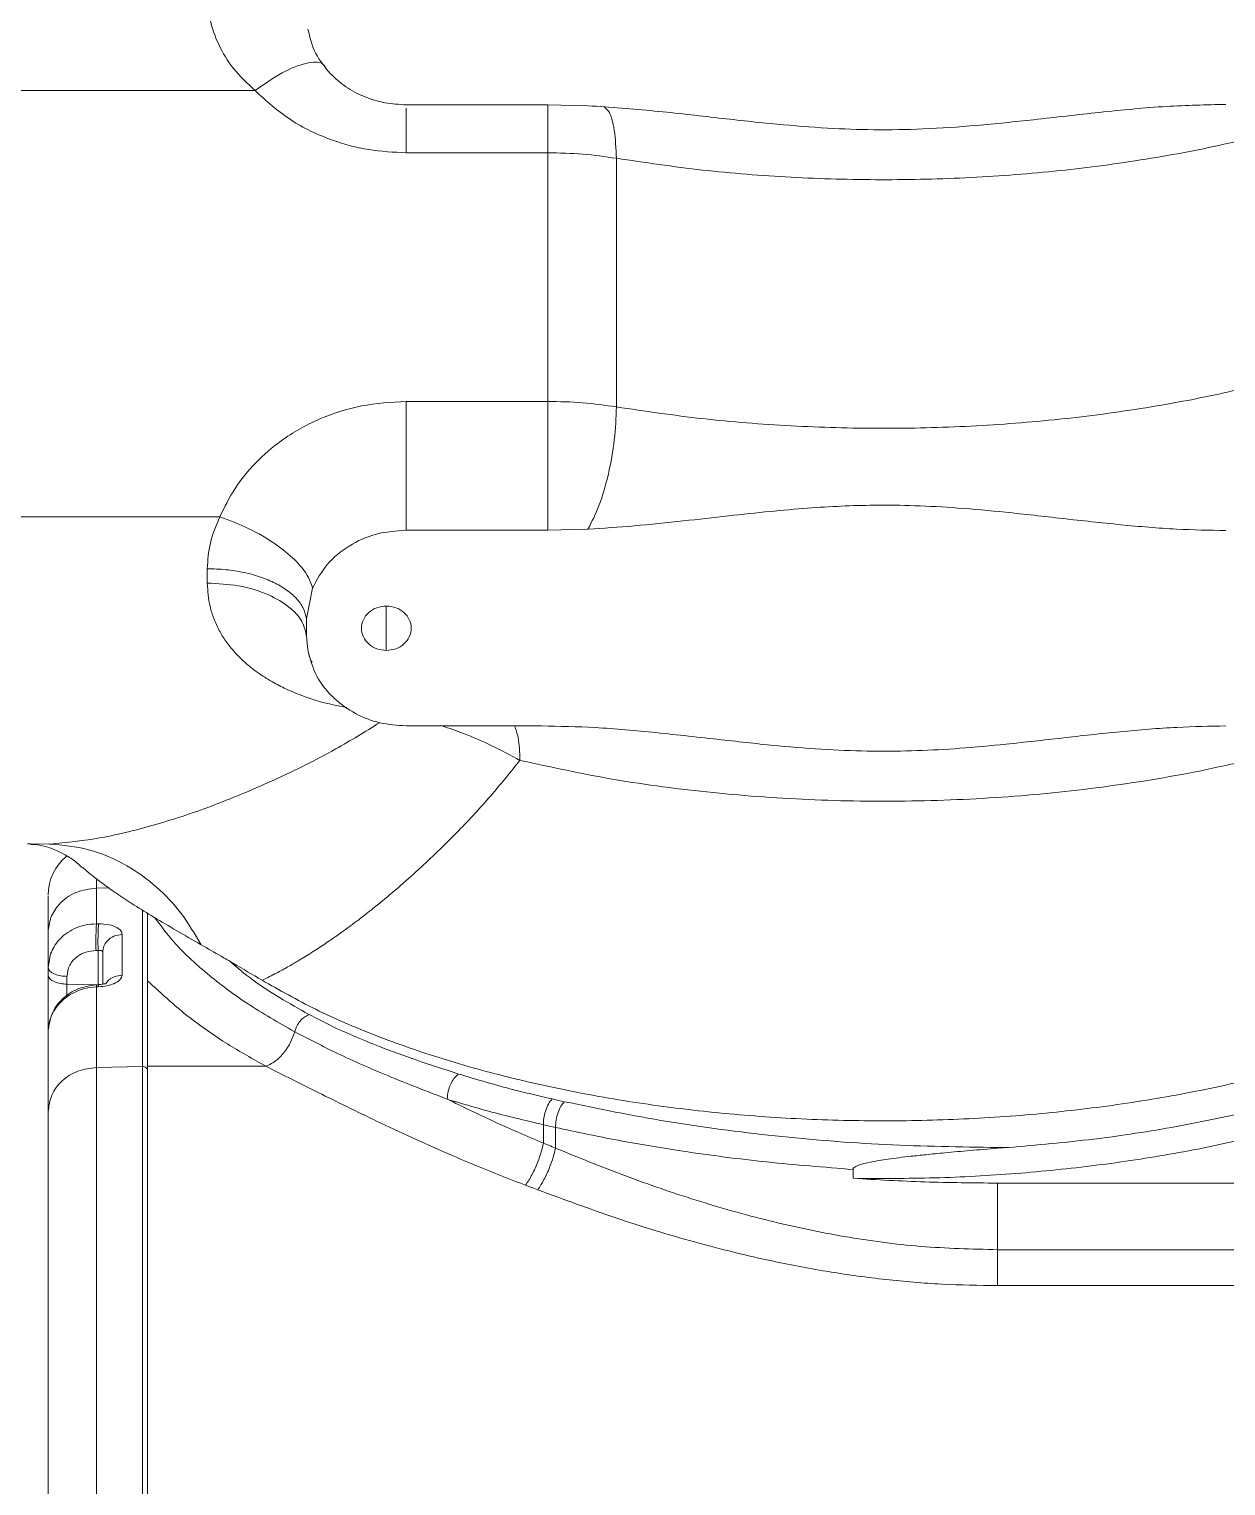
# Model space of a CAD drawing. Header units: millimetres. Extents: x 169 to 14583, y -399 to 10804.
# Drawn here: x 9165.1 to 9285.4, y 5873.8 to 6020.3 of the extents above; entities that cross this region are included whole.
import ezdxf

# ---------------------------------------------------------------- set-up
doc = ezdxf.new("R2010")
doc.units = ezdxf.units.MM
doc.header["$LTSCALE"] = 35

msp = doc.modelspace()

# ---------------------------------------------------------------- linework, layer by layer
at = {"color": 7, "linetype": 'Continuous', "lineweight": 18}
for p, q in [((9194.869, 6016.398), (9194.829, 6016.45)), ((9187.768, 6014.101), (9073.461, 6014.101)), ((9217.203, 6012.674), (9202.967, 6012.674)), ((9221.24, 6012.586), (9217.203, 6012.674)), ((9202.967, 6007.854), (9217.203, 6007.854)), ((9217.203, 5982.864), (9217.203, 6007.854)), ((9224.094, 5982.311), (9224.094, 6007.301)), ((9217.203, 5982.864), (9202.967, 5982.864)), ((9184.232, 5971.261), (9073.461, 5971.261)), ((9202.967, 5969.924), (9217.203, 5969.924)), ((9221.24, 5970.012), (9217.203, 5969.924)), ((9192.946, 5961.013), (9193.553, 5964.094)), ((9200.967, 5962.293), (9200.967, 5957.831)), ((9193.065, 5957.924), (9192.958, 5959.218)), ((9216.572, 5950.244), (9202.967, 5950.244)), ((9165.235, 5938.385), (9164.895, 5938.389)), ((9167.119, 5938.367), (9165.235, 5938.385)), ((9171.836, 5934.87), (9171.836, 5933.945)), ((9173.041, 5933.973), (9171.836, 5933.945)), ((9171.836, 5933.945), (9171.836, 5930.351)), ((9176.454, 5931.72), (9176.454, 5916.011)), ((9166.967, 5929.484), (9166.967, 5925.96)), ((9171.836, 5930.351), (9172.046, 5930.351)), ((9166.967, 5925.96), (9167.206, 5927.317)), ((9166.967, 5925.185), (9166.967, 5925.96)), ((9168.862, 5925.059), (9168.862, 5924.285)), ((9168.862, 5924.285), (9171.993, 5924.211)), ((9168.862, 5923.082), (9168.862, 5924.285)), ((9172.005, 5924.23), (9171.796, 5924.22)), ((9172.046, 5924.017), (9171.836, 5924.007)), ((9171.836, 5924.007), (9171.836, 5915.903)), ((9176.967, 5916.023), (9176.967, 5924.62)), ((9166.967, 5919.477), (9166.967, 5911.442)), ((9176.454, 5916.011), (9171.836, 5915.903)), ((9188.862, 5916.023), (9176.967, 5916.023)), ((9217.64, 5912.742), (9218.858, 5912.469)), ((9217.969, 5909.876), (9216.751, 5910.149)), ((9216.751, 5908.302), (9216.751, 5910.149)), ((9217.969, 5909.876), (9217.969, 5907.804)), ((9263.497, 5907.865), (9262.406, 5907.783)), ((9262.406, 5907.865), (9263.497, 5907.865)), ((9247.883, 5904.764), (9247.883, 5905.656)), ((9307.967, 5904.286), (9262.406, 5904.286)), ((9262.406, 5904.286), (9262.406, 5897.589)), ((9336.967, 5897.589), (9262.406, 5897.589)), ((9336.967, 5893.979), (9262.406, 5893.979)), ((9166.967, 5876.942), (9166.967, 5877.334)), ((9166.967, 5876.724), (9166.967, 5876.942))]:
    msp.add_line(p, q, dxfattribs=at)
at = {"color": 7, "linetype": 'Continuous', "lineweight": 18, "flags": 128}
for points in [[(9174.415, 5929.281), (9174.415, 5926.994), (9174.415, 5925.198)], [(9171.784, 5927.666), (9171.901, 5927.666), (9171.993, 5927.666)], [(9171.993, 5927.666), (9171.993, 5925.731), (9171.993, 5924.211)], [(9172.467, 5927.496), (9172.467, 5925.21), (9172.467, 5924.283)]]:
    msp.add_lwpolyline(points, dxfattribs=at)
at = {"color": 7, "linetype": 'Continuous', "lineweight": 18}
msp.add_arc((9171.967, 5933.232), 5, 127.92765, 180, dxfattribs=at)
for points, knots in [([(9182.967, 6024.004), (9183.02, 6023.097), (9183.128, 6021.273), (9184.057, 6018.667), (9185.547, 6016.179), (9187.005, 6014.816), (9187.768, 6014.101)], [0, 0, 0, 0, 0.2342127, 0.4709844, 0.7228498, 1, 1, 1, 1]), ([(9195.33, 6015.814), (9194.796, 6016.462), (9193.69, 6017.807), (9193.291, 6019.438), (9193.084, 6020.283)], [0, 0, 0, 0, 0.4823024, 1, 1, 1, 1]), ([(9194.829, 6016.45), (9194.749, 6016.581), (9194.447, 6017.078), (9192.942, 6016.946), (9190.572, 6016.065), (9188.703, 6014.756), (9187.768, 6014.101)], [0, 0, 0, 0, 0.10623623, 0.40415748, 0.70207874, 1, 1, 1, 1]), ([(9187.768, 6014.101), (9188.902, 6013.073), (9191.169, 6011.018), (9195.185, 6009.127), (9199.168, 6008.041), (9201.701, 6007.916), (9202.967, 6007.854)], [0, 0, 0, 0, 0.2798884, 0.5597679, 0.7798864, 1, 1, 1, 1]), ([(9217.203, 6012.674), (9217.203, 6012.119), (9217.203, 6011.007), (9217.203, 6008.905), (9217.203, 6007.854)], [0, 0, 0, 0, 0.49988435, 1, 1, 1, 1]), ([(9285.362, 6012.719), (9283.373, 6012.672), (9279.123, 6012.573), (9272.685, 6011.937), (9266.334, 6011.205), (9260.428, 6010.581), (9255.066, 6010.212), (9250.06, 6010.13), (9245.17, 6010.308), (9239.979, 6010.729), (9234.197, 6011.364), (9227.872, 6012.11), (9223.476, 6012.426), (9221.24, 6012.586)], [0, 0, 0, 0, 0.0926534, 0.1979836, 0.3014512, 0.3910453, 0.4750004, 0.5518651, 0.6241261, 0.7028802, 0.7945819, 0.8955341, 1, 1, 1, 1]), ([(9202.967, 6012.324), (9202.967, 6012.324), (9202.967, 6011.987), (9202.967, 6010.546), (9202.967, 6008.751), (9202.967, 6007.854)], [0, 0, 0, 0, 0.00101548, 0.50050776, 1, 1, 1, 1]), ([(9224.094, 6007.301), (9224.05, 6008.279), (9223.963, 6010.233), (9223.473, 6011.998), (9223.003, 6012.347), (9222.853, 6012.458)], [0, 0, 0, 0, 0.4046662, 0.8093325, 1, 1, 1, 1]), ([(9202.967, 5982.864), (9201.458, 5982.773), (9198.439, 5982.591), (9194.143, 5981.187), (9190.562, 5979.178), (9187.779, 5976.749), (9185.654, 5974.177), (9184.706, 5972.233), (9184.232, 5971.261)], [0, 0, 0, 0, 0.1865906, 0.373213, 0.5597941, 0.706525, 0.8532759, 1, 1, 1, 1]), ([(9202.967, 5982.864), (9202.967, 5982.014), (9202.967, 5980.316), (9202.967, 5977.526), (9202.967, 5974.679), (9202.967, 5971.921), (9202.967, 5970.59), (9202.967, 5969.924)], [0, 0, 0, 0, 0.1867671, 0.3735343, 0.5603014, 0.7801507, 1, 1, 1, 1]), ([(9217.203, 5969.924), (9217.203, 5970.478), (9217.203, 5971.585), (9217.203, 5973.924), (9217.203, 5976.696), (9217.203, 5979.84), (9217.203, 5981.856), (9217.203, 5982.864)], [0, 0, 0, 0, 0.18676713, 0.37353427, 0.56030141, 0.78015071, 1, 1, 1, 1]), ([(9285.362, 5969.879), (9283.711, 5969.912), (9280.183, 5969.981), (9274.715, 5970.452), (9268.986, 5971.081), (9263.534, 5971.705), (9258.575, 5972.161), (9254.163, 5972.407), (9250.251, 5972.452), (9246.659, 5972.351), (9243.173, 5972.134), (9239.4, 5971.8), (9235.232, 5971.346), (9230.691, 5970.828), (9225.983, 5970.327), (9222.788, 5970.115), (9221.24, 5970.012)], [0, 0, 0, 0, 0.0768921, 0.1643337, 0.2557265, 0.3458213, 0.4203617, 0.4878902, 0.5516811, 0.6025342, 0.6552298, 0.714436, 0.7791701, 0.8507801, 0.9277292, 1, 1, 1, 1]), ([(9184.232, 5971.261), (9183.86, 5970.383), (9183.131, 5968.662), (9183.021, 5966.903), (9182.967, 5966.042)], [0, 0, 0, 0, 0.5101645, 1, 1, 1, 1]), ([(9193.553, 5964.094), (9193.408, 5964.532), (9193.11, 5965.436), (9191.809, 5966.973), (9189.816, 5968.597), (9187.197, 5970.144), (9185.197, 5970.898), (9184.232, 5971.261)], [0, 0, 0, 0, 0.1788032, 0.3691635, 0.5643795, 0.7898389, 1, 1, 1, 1]), ([(9182.967, 5966.042), (9182.967, 5965.771), (9182.967, 5965.287), (9182.967, 5964.811), (9182.967, 5964.601)], [0, 0, 0, 0, 0.559999, 1, 1, 1, 1]), ([(9192.958, 5959.218), (9192.848, 5959.726), (9192.619, 5960.779), (9191.278, 5962.246), (9189.127, 5963.527), (9186.244, 5964.429), (9184.031, 5964.545), (9182.967, 5964.601)], [0, 0, 0, 0, 0.17861649, 0.36955042, 0.56553043, 0.79116221, 1, 1, 1, 1]), ([(9182.967, 5964.601), (9183.021, 5963.804), (9183.103, 5962.577), (9183.61, 5961.009), (9184.052, 5960.042), (9184.483, 5959.297), (9184.842, 5958.752), (9185.262, 5958.189), (9185.796, 5957.559), (9186.414, 5956.93), (9187.161, 5956.266), (9188.156, 5955.495), (9189.404, 5954.701), (9190.946, 5953.905), (9192.527, 5953.251), (9194.546, 5952.565), (9196.075, 5952.276), (9197.006, 5952.1)], [0, 0, 0, 0, 0.1234194, 0.1898815, 0.2596198, 0.2913409, 0.3254391, 0.361943, 0.4008851, 0.453265, 0.4967302, 0.5519223, 0.6405596, 0.7116283, 0.7978142, 0.8768862, 1, 1, 1, 1]), ([(9200.967, 5962.293), (9200.64, 5962.259), (9199.986, 5962.192), (9199.153, 5961.676), (9198.597, 5960.939), (9198.402, 5960.062), (9198.597, 5959.185), (9199.153, 5958.447), (9199.986, 5957.931), (9200.64, 5957.864), (9200.967, 5957.831)], [0, 0, 0, 0, 0.125, 0.25, 0.375, 0.5, 0.625, 0.75, 0.875, 1, 1, 1, 1]), ([(9200.967, 5957.831), (9201.294, 5957.864), (9201.949, 5957.931), (9202.781, 5958.447), (9203.337, 5959.185), (9203.532, 5960.062), (9203.337, 5960.939), (9202.781, 5961.676), (9201.949, 5962.192), (9201.294, 5962.259), (9200.967, 5962.293)], [0, 0, 0, 0, 0.125, 0.25, 0.375, 0.5, 0.625, 0.75, 0.875, 1, 1, 1, 1]), ([(9192.958, 5959.218), (9192.956, 5959.553), (9192.952, 5960.151), (9192.948, 5960.749), (9192.946, 5961.013)], [0, 0, 0, 0, 0.5602023, 1, 1, 1, 1]), ([(9202.967, 5950.244), (9202.077, 5950.306), (9200.297, 5950.429), (9197.812, 5951.403), (9195.584, 5952.971), (9193.789, 5955.179), (9193.306, 5957.009), (9193.065, 5957.924)], [0, 0, 0, 0, 0.1867618, 0.3735235, 0.5602853, 0.7801427, 1, 1, 1, 1]), ([(9193.065, 5957.924), (9193.156, 5957.486), (9193.252, 5957.017), (9193.498, 5956.64), (9193.514, 5956.616)], [0, 0, 0, 0, 0.9355435, 1, 1, 1, 1]), ([(9167.119, 5938.367), (9168.819, 5938.531), (9172.229, 5938.862), (9177.86, 5940.27), (9183.732, 5942.231), (9189.775, 5944.785), (9195.351, 5947.519), (9198.831, 5949.665), (9200.299, 5950.572)], [0, 0, 0, 0, 0.1733474, 0.3476719, 0.5225837, 0.6976529, 0.8723661, 1, 1, 1, 1]), ([(9206.571, 5950.244), (9207.295, 5949.997), (9208.979, 5949.421), (9211.628, 5948.269), (9213.447, 5947.29), (9214.393, 5946.78)], [0, 0, 0, 0, 0.2652771, 0.6177816, 1, 1, 1, 1]), ([(9214.393, 5946.78), (9214.369, 5947.595), (9214.33, 5948.942), (9213.995, 5949.875), (9213.862, 5950.244)], [0, 0, 0, 0, 0.6044075, 1, 1, 1, 1]), ([(9216.572, 5950.244), (9218.368, 5950.206), (9222.211, 5950.123), (9228.227, 5949.571), (9234.348, 5948.881), (9240.085, 5948.243), (9245.168, 5947.835), (9249.827, 5947.663), (9254.266, 5947.72), (9258.736, 5947.975), (9263.593, 5948.428), (9268.977, 5949.037), (9274.698, 5949.673), (9280.191, 5950.142), (9283.727, 5950.212), (9285.362, 5950.244)], [0, 0, 0, 0, 0.0779872, 0.1668877, 0.2624943, 0.3459984, 0.4179774, 0.4840917, 0.5484452, 0.6107072, 0.6785717, 0.7604998, 0.8464197, 0.9289949, 1, 1, 1, 1]), ([(9188.47, 5924.674), (9188.725, 5924.797), (9189.202, 5925.026), (9189.876, 5925.373), (9190.432, 5925.669), (9190.951, 5925.955), (9191.595, 5926.321), (9192.554, 5926.888), (9193.764, 5927.645), (9195.009, 5928.47), (9196.121, 5929.242), (9197.086, 5929.938), (9197.96, 5930.589), (9198.742, 5931.189), (9199.431, 5931.729), (9200.024, 5932.204), (9201.772, 5933.628), (9204.585, 5936.079), (9208.31, 5939.733), (9211.562, 5943.251), (9213.493, 5945.658), (9214.393, 5946.78)], [0, 0, 0, 0, 0.0314071, 0.0587213, 0.0819311, 0.0983642, 0.1209343, 0.1587462, 0.2118652, 0.262483, 0.3027756, 0.3395009, 0.3726436, 0.4021891, 0.4281252, 0.4504407, 0.4691251, 0.6252535, 0.7658909, 0.8908667, 1, 1, 1, 1]), ([(9165.224, 5938.327), (9165.401, 5938.33), (9165.71, 5938.335), (9166.335, 5938.224), (9166.932, 5938.064), (9167.672, 5937.799), (9168.602, 5937.348), (9169.586, 5936.754), (9170.178, 5936.203), (9170.425, 5935.973)], [0, 0, 0, 0, 0.19922834, 0.34992746, 0.46194962, 0.58308314, 0.72005396, 0.8830534, 1, 1, 1, 1]), ([(9182.338, 5928.244), (9181.719, 5929.306), (9180.46, 5931.464), (9177.906, 5934.154), (9174.773, 5936.407), (9171.117, 5937.994), (9168.437, 5938.244), (9167.119, 5938.367)], [0, 0, 0, 0, 0.1824162, 0.3707172, 0.5615059, 0.7844248, 1, 1, 1, 1]), ([(9170.453, 5936.006), (9170.755, 5935.744), (9171.436, 5935.154), (9172.63, 5934.251), (9174.05, 5933.253), (9175.705, 5932.171), (9177.671, 5930.958), (9179.918, 5929.633), (9181.52, 5928.714), (9182.338, 5928.244)], [0, 0, 0, 0, 0.09371285, 0.21126808, 0.33355771, 0.47027718, 0.62864069, 0.81042476, 1, 1, 1, 1]), ([(9171.836, 5933.945), (9171.117, 5933.847), (9169.68, 5933.651), (9168.086, 5932.455), (9167.136, 5931.002), (9167.023, 5929.99), (9166.967, 5929.484)], [0, 0, 0, 0, 0.2796316, 0.5592632, 0.7796316, 1, 1, 1, 1]), ([(9166.967, 5933.124), (9166.967, 5933.114), (9166.967, 5933.092), (9166.967, 5931.908), (9166.967, 5930.292), (9166.967, 5929.484)], [0, 0, 0, 0, 0.2615684, 0.630787, 1, 1, 1, 1]), ([(9176.967, 5924.62), (9176.967, 5925.055), (9176.967, 5925.882), (9176.967, 5927.281), (9176.967, 5928.757), (9176.967, 5930.054), (9176.967, 5931.064), (9176.967, 5931.402)], [0, 0, 0, 0, 0.253649, 0.4820731, 0.671175, 0.8900077, 1, 1, 1, 1]), ([(9177.711, 5930.945), (9178.306, 5930.142), (9179.732, 5928.218), (9182.865, 5925.329), (9186.883, 5922.278), (9190.13, 5920.422), (9191.754, 5919.495)], [0, 0, 0, 0, 0.192863, 0.4619086, 0.7309543, 1, 1, 1, 1]), ([(9167.206, 5927.317), (9167.448, 5927.808), (9167.824, 5928.572), (9168.741, 5929.38), (9169.621, 5929.9), (9170.673, 5930.269), (9171.442, 5930.323), (9171.836, 5930.351)], [0, 0, 0, 0, 0.2915659, 0.45331597, 0.62530872, 0.80753862, 1, 1, 1, 1]), ([(9171.836, 5930.351), (9171.822, 5930.185), (9171.793, 5929.853), (9171.773, 5929.08), (9171.77, 5928.315), (9171.779, 5927.882), (9171.784, 5927.666)], [0, 0, 0, 0, 0.2796194, 0.559239, 0.7796198, 1, 1, 1, 1]), ([(9172.046, 5930.351), (9172.032, 5930.192), (9172.003, 5929.861), (9171.982, 5929.076), (9171.979, 5928.3), (9171.989, 5927.872), (9171.993, 5927.666)], [0, 0, 0, 0, 0.2702785, 0.5624247, 0.789719, 1, 1, 1, 1]), ([(9172.046, 5930.351), (9172.397, 5930.331), (9173.101, 5930.291), (9173.874, 5930.008), (9174.333, 5929.656), (9174.388, 5929.406), (9174.415, 5929.281)], [0, 0, 0, 0, 0.2795266, 0.5598291, 0.7794338, 1, 1, 1, 1]), ([(9174.415, 5929.281), (9174.127, 5929.241), (9173.552, 5929.163), (9172.915, 5928.685), (9172.535, 5928.104), (9172.49, 5927.699), (9172.467, 5927.496)], [0, 0, 0, 0, 0.2796315, 0.559263, 0.7796316, 1, 1, 1, 1]), ([(9168.862, 5925.059), (9168.917, 5925.444), (9169.027, 5926.214), (9169.805, 5927.068), (9170.767, 5927.576), (9171.445, 5927.636), (9171.784, 5927.666)], [0, 0, 0, 0, 0.2795609, 0.5591668, 0.7795606, 1, 1, 1, 1]), ([(9171.993, 5927.666), (9172.064, 5927.669), (9172.204, 5927.674), (9172.359, 5927.632), (9172.451, 5927.57), (9172.462, 5927.521), (9172.467, 5927.496)], [0, 0, 0, 0, 0.2806426, 0.5605323, 0.7804392, 1, 1, 1, 1]), ([(9188.47, 5924.674), (9187.509, 5925.246), (9186.154, 5926.053), (9184.094, 5927.237), (9183.015, 5927.856), (9182.338, 5928.244)], [0, 0, 0, 0, 0.476824, 0.6720991, 1, 1, 1, 1]), ([(9185.264, 5926.562), (9185.996, 5925.937), (9188.217, 5924.037), (9191.199, 5922.357), (9193.2, 5921.231)], [0, 0, 0, 0, 0.3292856, 1, 1, 1, 1]), ([(9166.967, 5925.96), (9167.001, 5925.835), (9167.07, 5925.576), (9167.581, 5925.28), (9168.215, 5925.101), (9168.652, 5925.073), (9168.862, 5925.059)], [0, 0, 0, 0, 0.2729855, 0.5648585, 0.7908094, 1, 1, 1, 1]), ([(9166.967, 5925.185), (9167.002, 5925.057), (9167.073, 5924.802), (9167.575, 5924.511), (9168.198, 5924.33), (9168.641, 5924.3), (9168.862, 5924.285)], [0, 0, 0, 0, 0.27964384, 0.55928783, 0.77964414, 1, 1, 1, 1]), ([(9166.967, 5919.652), (9166.967, 5919.668), (9166.967, 5920.497), (9166.967, 5922.555), (9166.967, 5924.308), (9166.967, 5925.185)], [0, 0, 0, 0, 0.0099529, 0.5047784, 1, 1, 1, 1]), ([(9174.415, 5925.198), (9174.371, 5925.037), (9174.282, 5924.715), (9173.655, 5924.337), (9172.876, 5924.093), (9172.323, 5924.042), (9172.046, 5924.017)], [0, 0, 0, 0, 0.2793345, 0.5596, 0.7792918, 1, 1, 1, 1]), ([(9174.415, 5925.198), (9174.139, 5925.159), (9173.567, 5925.079), (9172.986, 5924.697), (9172.812, 5924.384), (9172.771, 5924.31)], [0, 0, 0, 0, 0.4156657, 0.8625519, 1, 1, 1, 1]), ([(9171.836, 5924.007), (9171.441, 5923.968), (9170.673, 5923.892), (9169.622, 5923.494), (9168.737, 5922.953), (9167.843, 5922.114), (9167.115, 5920.938), (9167.014, 5919.939), (9166.967, 5919.477)], [0, 0, 0, 0, 0.15384131, 0.29950575, 0.43698878, 0.566286, 0.79935874, 1, 1, 1, 1]), ([(9171.796, 5924.22), (9171.177, 5924.126), (9169.931, 5923.938), (9168.348, 5922.868), (9167.224, 5921.371), (9167.068, 5920.199), (9166.989, 5919.611)], [0, 0, 0, 0, 0.2466903, 0.495839, 0.747076, 1, 1, 1, 1]), ([(9171.797, 5924.195), (9171.799, 5924.201), (9171.809, 5924.228), (9171.824, 5924.103), (9171.836, 5924.007)], [0, 0, 0, 0, 0.2287162, 1, 1, 1, 1]), ([(9172.737, 5924.311), (9172.738, 5924.316), (9172.74, 5924.335), (9172.664, 5924.319), (9172.504, 5924.288), (9172.278, 5924.25), (9172.095, 5924.236), (9172.005, 5924.23)], [0, 0, 0, 0, 0.0808981, 0.3232022, 0.5563155, 0.7817537, 1, 1, 1, 1]), ([(9172.046, 5924.017), (9172.03, 5924.149), (9172.013, 5924.285), (9172.006, 5924.227), (9172.006, 5924.226)], [0, 0, 0, 0, 0.97786384, 1, 1, 1, 1]), ([(9188.862, 5916.023), (9187.55, 5916.765), (9184.926, 5918.248), (9180.792, 5921.086), (9178.418, 5923.279), (9176.967, 5924.62)], [0, 0, 0, 0, 0.280181, 0.5600349, 1, 1, 1, 1]), ([(9306.826, 5921.169), (9304.801, 5920.289), (9300.756, 5918.53), (9293.938, 5916.287), (9286.668, 5914.366), (9278.961, 5912.813), (9270.931, 5911.644), (9262.676, 5910.872), (9254.285, 5910.506), (9245.847, 5910.55), (9237.469, 5911.004), (9229.256, 5911.862), (9221.295, 5913.114), (9213.674, 5914.747), (9206.483, 5916.74), (9199.832, 5919.074), (9193.723, 5921.7), (9190.223, 5923.682), (9188.47, 5924.674)], [0, 0, 0, 0, 0.062589, 0.1249997, 0.1874106, 0.2499999, 0.3125891, 0.3749998, 0.4374106, 0.4999999, 0.5625891, 0.6249998, 0.6874105, 0.7499998, 0.8125879, 0.8749965, 0.9374069, 1, 1, 1, 1]), ([(9319.722, 5922.925), (9319.037, 5922.36), (9317.026, 5920.702), (9312.882, 5918.174), (9307.449, 5915.367), (9301.373, 5912.85), (9294.77, 5910.639), (9287.693, 5908.748), (9280.194, 5907.201), (9272.355, 5906.012), (9264.292, 5905.192), (9256.101, 5904.73), (9250.624, 5904.753), (9247.883, 5904.764)], [0, 0, 0, 0, 0.0493706, 0.1449484, 0.2404999, 0.3351579, 0.4299656, 0.5247386, 0.6193933, 0.7149726, 0.8105316, 0.9051929, 1, 1, 1, 1]), ([(9315.299, 5922.39), (9315.192, 5922.315), (9313.485, 5921.103), (9309.398, 5918.998), (9303.061, 5916.147), (9296.005, 5913.684), (9288.451, 5911.595), (9280.47, 5909.918), (9272.135, 5908.62), (9266.377, 5908.117), (9263.497, 5907.865)], [0, 0, 0, 0, 0.0095004, 0.1524576, 0.2954148, 0.4383719, 0.5787789, 0.719186, 0.859593, 1, 1, 1, 1]), ([(9193.2, 5921.231), (9193.902, 5920.865), (9195.327, 5920.123), (9197.703, 5919.048), (9200.59, 5917.865), (9204.1, 5916.575), (9206.818, 5915.702), (9208.226, 5915.249)], [0, 0, 0, 0, 0.1599902, 0.3247221, 0.5019346, 0.7419906, 1, 1, 1, 1]), ([(9191.754, 5919.495), (9191.6, 5919.056), (9191.288, 5918.172), (9190.49, 5917.119), (9189.654, 5916.389), (9189.12, 5916.142), (9188.862, 5916.023)], [0, 0, 0, 0, 0.2851816, 0.5750643, 0.7950185, 1, 1, 1, 1]), ([(9207.087, 5912.723), (9205.09, 5913.491), (9201.241, 5914.97), (9196.089, 5917.252), (9193.16, 5918.767), (9191.754, 5919.495)], [0, 0, 0, 0, 0.3594241, 0.6926038, 1, 1, 1, 1]), ([(9171.836, 5915.903), (9171.836, 5914.641), (9171.836, 5912.116), (9171.836, 5907.073), (9171.836, 5901.254), (9171.836, 5894.701), (9171.836, 5887.641), (9171.836, 5880.241), (9171.836, 5872.689), (9171.836, 5865.084), (9171.836, 5860.167), (9171.836, 5857.709)], [0, 0, 0, 0, 0.1119983, 0.2239965, 0.3359948, 0.4479931, 0.5599913, 0.6699935, 0.7799957, 0.8899978, 1, 1, 1, 1]), ([(9176.967, 5916.023), (9176.967, 5914.828), (9176.967, 5912.439), (9176.967, 5907.718), (9176.967, 5902.287), (9176.967, 5896.174), (9176.967, 5889.535), (9176.967, 5882.639), (9176.967, 5875.655), (9176.967, 5868.726), (9176.967, 5861.857), (9176.967, 5855.138), (9176.967, 5850.943), (9176.967, 5848.845)], [0, 0, 0, 0, 0.0933293, 0.1866586, 0.2799878, 0.3733171, 0.4666463, 0.5599755, 0.6479804, 0.7359853, 0.8239902, 0.9119951, 1, 1, 1, 1]), ([(9214.973, 5904.072), (9213.628, 5904.591), (9210.935, 5905.63), (9207.099, 5907.26), (9203.44, 5908.897), (9199.068, 5910.947), (9194.069, 5913.408), (9190.583, 5915.158), (9188.862, 5916.023)], [0, 0, 0, 0, 0.1383836, 0.277065, 0.4083845, 0.5389207, 0.7723838, 1, 1, 1, 1]), ([(9207.087, 5912.723), (9207.107, 5912.989), (9207.149, 5913.542), (9207.457, 5914.342), (9207.84, 5914.939), (9208.101, 5915.149), (9208.226, 5915.249)], [0, 0, 0, 0, 0.2702613, 0.5624294, 0.7897364, 1, 1, 1, 1]), ([(9208.226, 5915.249), (9209.929, 5914.739), (9212.97, 5913.829), (9216.213, 5913.074), (9217.64, 5912.742)], [0, 0, 0, 0, 0.5599212, 1, 1, 1, 1]), ([(9216.751, 5910.149), (9214.891, 5910.587), (9211.569, 5911.368), (9208.456, 5912.309), (9207.087, 5912.723)], [0, 0, 0, 0, 0.5599738, 1, 1, 1, 1]), ([(9216.751, 5908.302), (9215.092, 5909.013), (9211.772, 5910.436), (9208.649, 5911.96), (9207.087, 5912.723)], [0, 0, 0, 0, 0.4996732, 1, 1, 1, 1]), ([(9217.64, 5912.742), (9217.509, 5912.59), (9217.248, 5912.285), (9216.956, 5911.541), (9216.782, 5910.795), (9216.761, 5910.364), (9216.751, 5910.149)], [0, 0, 0, 0, 0.2796189, 0.5592377, 0.779619, 1, 1, 1, 1]), ([(9218.858, 5912.469), (9222.284, 5911.766), (9229.134, 5910.36), (9240.001, 5908.955), (9251.121, 5908.035), (9258.643, 5907.922), (9262.406, 5907.865)], [0, 0, 0, 0, 0.250078, 0.4999741, 0.7498828, 1, 1, 1, 1]), ([(9166.967, 5911.442), (9166.967, 5910.838), (9166.967, 5909.629), (9166.967, 5907.391), (9166.967, 5904.967), (9166.967, 5902.743), (9166.967, 5900.89), (9166.967, 5899.254), (9166.967, 5897.284), (9166.967, 5895.278), (9166.967, 5893.308), (9166.967, 5891.548), (9166.967, 5889.184), (9166.967, 5886.177), (9166.967, 5882.401), (9166.967, 5878.649), (9166.967, 5875.48), (9166.967, 5872.973), (9166.967, 5870.841), (9166.967, 5868.373), (9166.967, 5865.971), (9166.967, 5863.706), (9166.967, 5861.747), (9166.967, 5860.446), (9166.967, 5859.787)], [0, 0, 0, 0, 0.0624932, 0.1249773, 0.1929489, 0.249975, 0.2812256, 0.3160515, 0.3544545, 0.4022641, 0.4342127, 0.4666777, 0.5, 0.5624932, 0.6249773, 0.6929489, 0.749975, 0.7812256, 0.8160515, 0.8544545, 0.9022641, 0.9342127, 0.966678, 1, 1, 1, 1]), ([(9247.883, 5905.656), (9244.987, 5905.882), (9239.196, 5906.333), (9231.329, 5907.369), (9224.234, 5908.544), (9220.057, 5909.432), (9217.969, 5909.876)], [0, 0, 0, 0, 0.2799847, 0.5599695, 0.7799847, 1, 1, 1, 1]), ([(9214.973, 5904.072), (9215.194, 5904.414), (9215.638, 5905.103), (9216.174, 5906.312), (9216.552, 5907.409), (9216.686, 5908.012), (9216.751, 5908.302)], [0, 0, 0, 0, 0.2854547, 0.5752724, 0.7950923, 1, 1, 1, 1]), ([(9216.192, 5903.611), (9216.402, 5903.936), (9216.833, 5904.604), (9217.366, 5905.781), (9217.758, 5906.885), (9217.9, 5907.502), (9217.969, 5907.804)], [0, 0, 0, 0, 0.2739227, 0.5609883, 0.7854534, 1, 1, 1, 1]), ([(9217.969, 5907.804), (9217.742, 5907.897), (9217.336, 5908.064), (9216.93, 5908.23), (9216.751, 5908.302)], [0, 0, 0, 0, 0.5600052, 1, 1, 1, 1]), ([(9262.406, 5897.589), (9259.827, 5897.655), (9254.667, 5897.787), (9246.996, 5898.826), (9239.449, 5900.408), (9232.074, 5902.507), (9224.878, 5904.985), (9220.273, 5906.864), (9217.969, 5907.804)], [0, 0, 0, 0, 0.1662312, 0.332564, 0.4990784, 0.6658174, 0.8327925, 1, 1, 1, 1]), ([(9262.406, 5907.783), (9261.478, 5907.709), (9259.719, 5907.569), (9257.309, 5907.351), (9255.335, 5907.158), (9253.796, 5906.993), (9252.538, 5906.845), (9251.456, 5906.702), (9250.404, 5906.542), (9249.447, 5906.367), (9248.641, 5906.163), (9248.15, 5905.976), (9247.944, 5905.808), (9247.89, 5905.719), (9247.885, 5905.677), (9247.883, 5905.656)], [0, 0, 0, 0, 0.1885351, 0.3575405, 0.4876288, 0.5879901, 0.6689717, 0.7427451, 0.8079438, 0.8838587, 0.9394366, 0.9775817, 0.9903762, 0.9954363, 1, 1, 1, 1]), ([(9262.406, 5907.783), (9262.406, 5907.8), (9262.406, 5907.828), (9262.406, 5907.854), (9262.406, 5907.865)], [0, 0, 0, 0, 0.5599913, 1, 1, 1, 1]), ([(9216.192, 5903.611), (9215.965, 5903.697), (9215.558, 5903.852), (9215.152, 5904.005), (9214.973, 5904.072)], [0, 0, 0, 0, 0.56, 1, 1, 1, 1]), ([(9262.406, 5893.979), (9260.538, 5894.009), (9256.788, 5894.069), (9251.158, 5894.553), (9245.509, 5895.319), (9239.066, 5896.533), (9231.86, 5898.315), (9223.928, 5900.746), (9218.791, 5902.648), (9216.192, 5903.611)], [0, 0, 0, 0, 0.1165949, 0.2340301, 0.3527422, 0.4731539, 0.6452009, 0.8204937, 1, 1, 1, 1]), ([(9262.406, 5897.589), (9262.406, 5897.266), (9262.406, 5896.619), (9262.406, 5895.348), (9262.406, 5894.498), (9262.406, 5893.979)], [0, 0, 0, 0, 0.2805197, 0.561039, 1, 1, 1, 1]), ([(9166.967, 5876.255), (9166.967, 5876.218), (9166.967, 5876.134), (9166.967, 5876.288), (9166.967, 5876.374)], [0, 0, 0, 0, 0.43779, 1, 1, 1, 1])]:
    msp.add_open_spline(points, degree=3, knots=knots, dxfattribs=at)
for points in [[(9202.967, 6012.674), (9202.244, 6012.714), (9200.797, 6012.795), (9198.734, 6013.442), (9196.843, 6014.42), (9195.834, 6015.349), (9195.33, 6015.814)], [(9224.094, 6007.301), (9226.962, 6006.875), (9232.699, 6006.023), (9241.646, 6005.325), (9250.694, 6005.067), (9259.751, 6005.292), (9268.691, 6005.985), (9277.382, 6007.148), (9285.758, 6008.729), (9290.928, 6010.138), (9293.513, 6010.842)], [(9217.203, 6007.854), (9218.379, 6007.83), (9220.73, 6007.783), (9222.972, 6007.462), (9224.094, 6007.301)], [(9293.513, 5985.852), (9290.928, 5985.148), (9285.758, 5983.739), (9277.382, 5982.158), (9268.691, 5980.995), (9259.751, 5980.302), (9250.694, 5980.077), (9241.646, 5980.335), (9232.699, 5981.033), (9226.962, 5981.885), (9224.094, 5982.311)], [(9224.094, 5982.311), (9222.972, 5982.472), (9220.73, 5982.793), (9218.379, 5982.84), (9217.203, 5982.864)], [(9221.24, 5970.012), (9221.629, 5970.773), (9222.407, 5972.295), (9223.334, 5975.529), (9223.971, 5979.038), (9224.053, 5981.22), (9224.094, 5982.311)], [(9193.553, 5964.094), (9193.992, 5964.916), (9194.871, 5966.561), (9197.16, 5968.424), (9199.916, 5969.685), (9201.95, 5969.844), (9202.967, 5969.924)], [(9192.946, 5961.013), (9192.871, 5961.348), (9192.721, 5962.019), (9192.057, 5962.975), (9191.097, 5963.85), (9189.844, 5964.611), (9188.349, 5965.235), (9186.664, 5965.693), (9184.849, 5965.987), (9183.594, 5966.024), (9182.967, 5966.042)], [(9214.393, 5946.78), (9217.513, 5946.101), (9223.752, 5944.743), (9233.765, 5943.44), (9244.037, 5942.705), (9254.443, 5942.604), (9264.788, 5943.121), (9274.874, 5944.264), (9284.592, 5945.964), (9290.539, 5947.566), (9293.513, 5948.367)], [(9191.754, 5919.495), (9191.82, 5919.687), (9191.951, 5920.071), (9192.302, 5920.585), (9192.727, 5921.003), (9193.042, 5921.155), (9193.2, 5921.231)], [(9171.836, 5915.903), (9171.194, 5915.823), (9169.91, 5915.663), (9168.305, 5914.626), (9167.185, 5913.167), (9167.04, 5912.017), (9166.967, 5911.442)], [(9176.454, 5916.011), (9176.454, 5914.953), (9176.454, 5912.838), (9176.454, 5908.752), (9176.454, 5904.082), (9176.454, 5898.838), (9176.454, 5893.128), (9176.454, 5887.046), (9176.454, 5880.695), (9176.454, 5874.187), (9176.454, 5867.628), (9176.454, 5861.141), (9176.454, 5854.803), (9176.454, 5850.835), (9176.454, 5848.851)], [(9176.967, 5915.565), (9176.959, 5915.624), (9176.944, 5915.743), (9176.824, 5915.892), (9176.654, 5915.995), (9176.521, 5916.005), (9176.454, 5916.011)], [(9218.858, 5912.469), (9218.742, 5912.336), (9218.509, 5912.071), (9218.215, 5911.391), (9218.01, 5910.614), (9217.983, 5910.122), (9217.969, 5909.876)], [(9247.883, 5904.764), (9250.294, 5904.624), (9255.116, 5904.345), (9259.976, 5904.306), (9262.406, 5904.286)]]:
    msp.add_open_spline(points, degree=3, dxfattribs=at)

doc.saveas('drawing.dxf')
